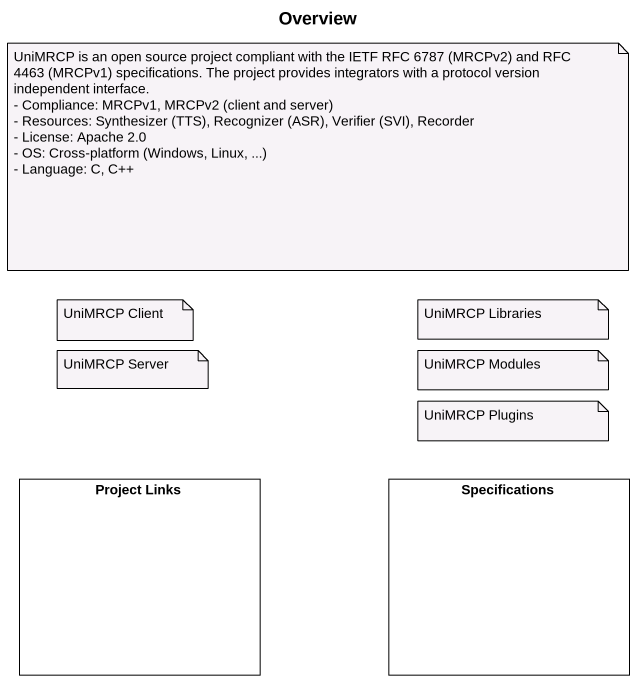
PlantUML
@startuml
title Overview
rectangle "Project Links" as Project_Links
rectangle Specifications
note as N1
  UniMRCP is an open source project compliant with the IETF RFC 6787 (MRCPv2) and RFC 4463 (MRCPv1) specifications. The project provides integrators with a protocol version independent interface.
  - Compliance: MRCPv1, MRCPv2 (client and server)
  - Resources: Synthesizer (TTS), Recognizer (ASR), Verifier (SVI), Recorder
  - License: Apache 2.0
  - OS: Cross-platform (Windows, Linux, ...)
  - Language: C, C++
end note
note as N2
  UniMRCP Client
end note
note as N3
  UniMRCP Libraries
end note
note as N4
  UniMRCP Server
end note
note as N5
  UniMRCP Modules
end note
note as N6
  UniMRCP Plugins
end note
@enduml
